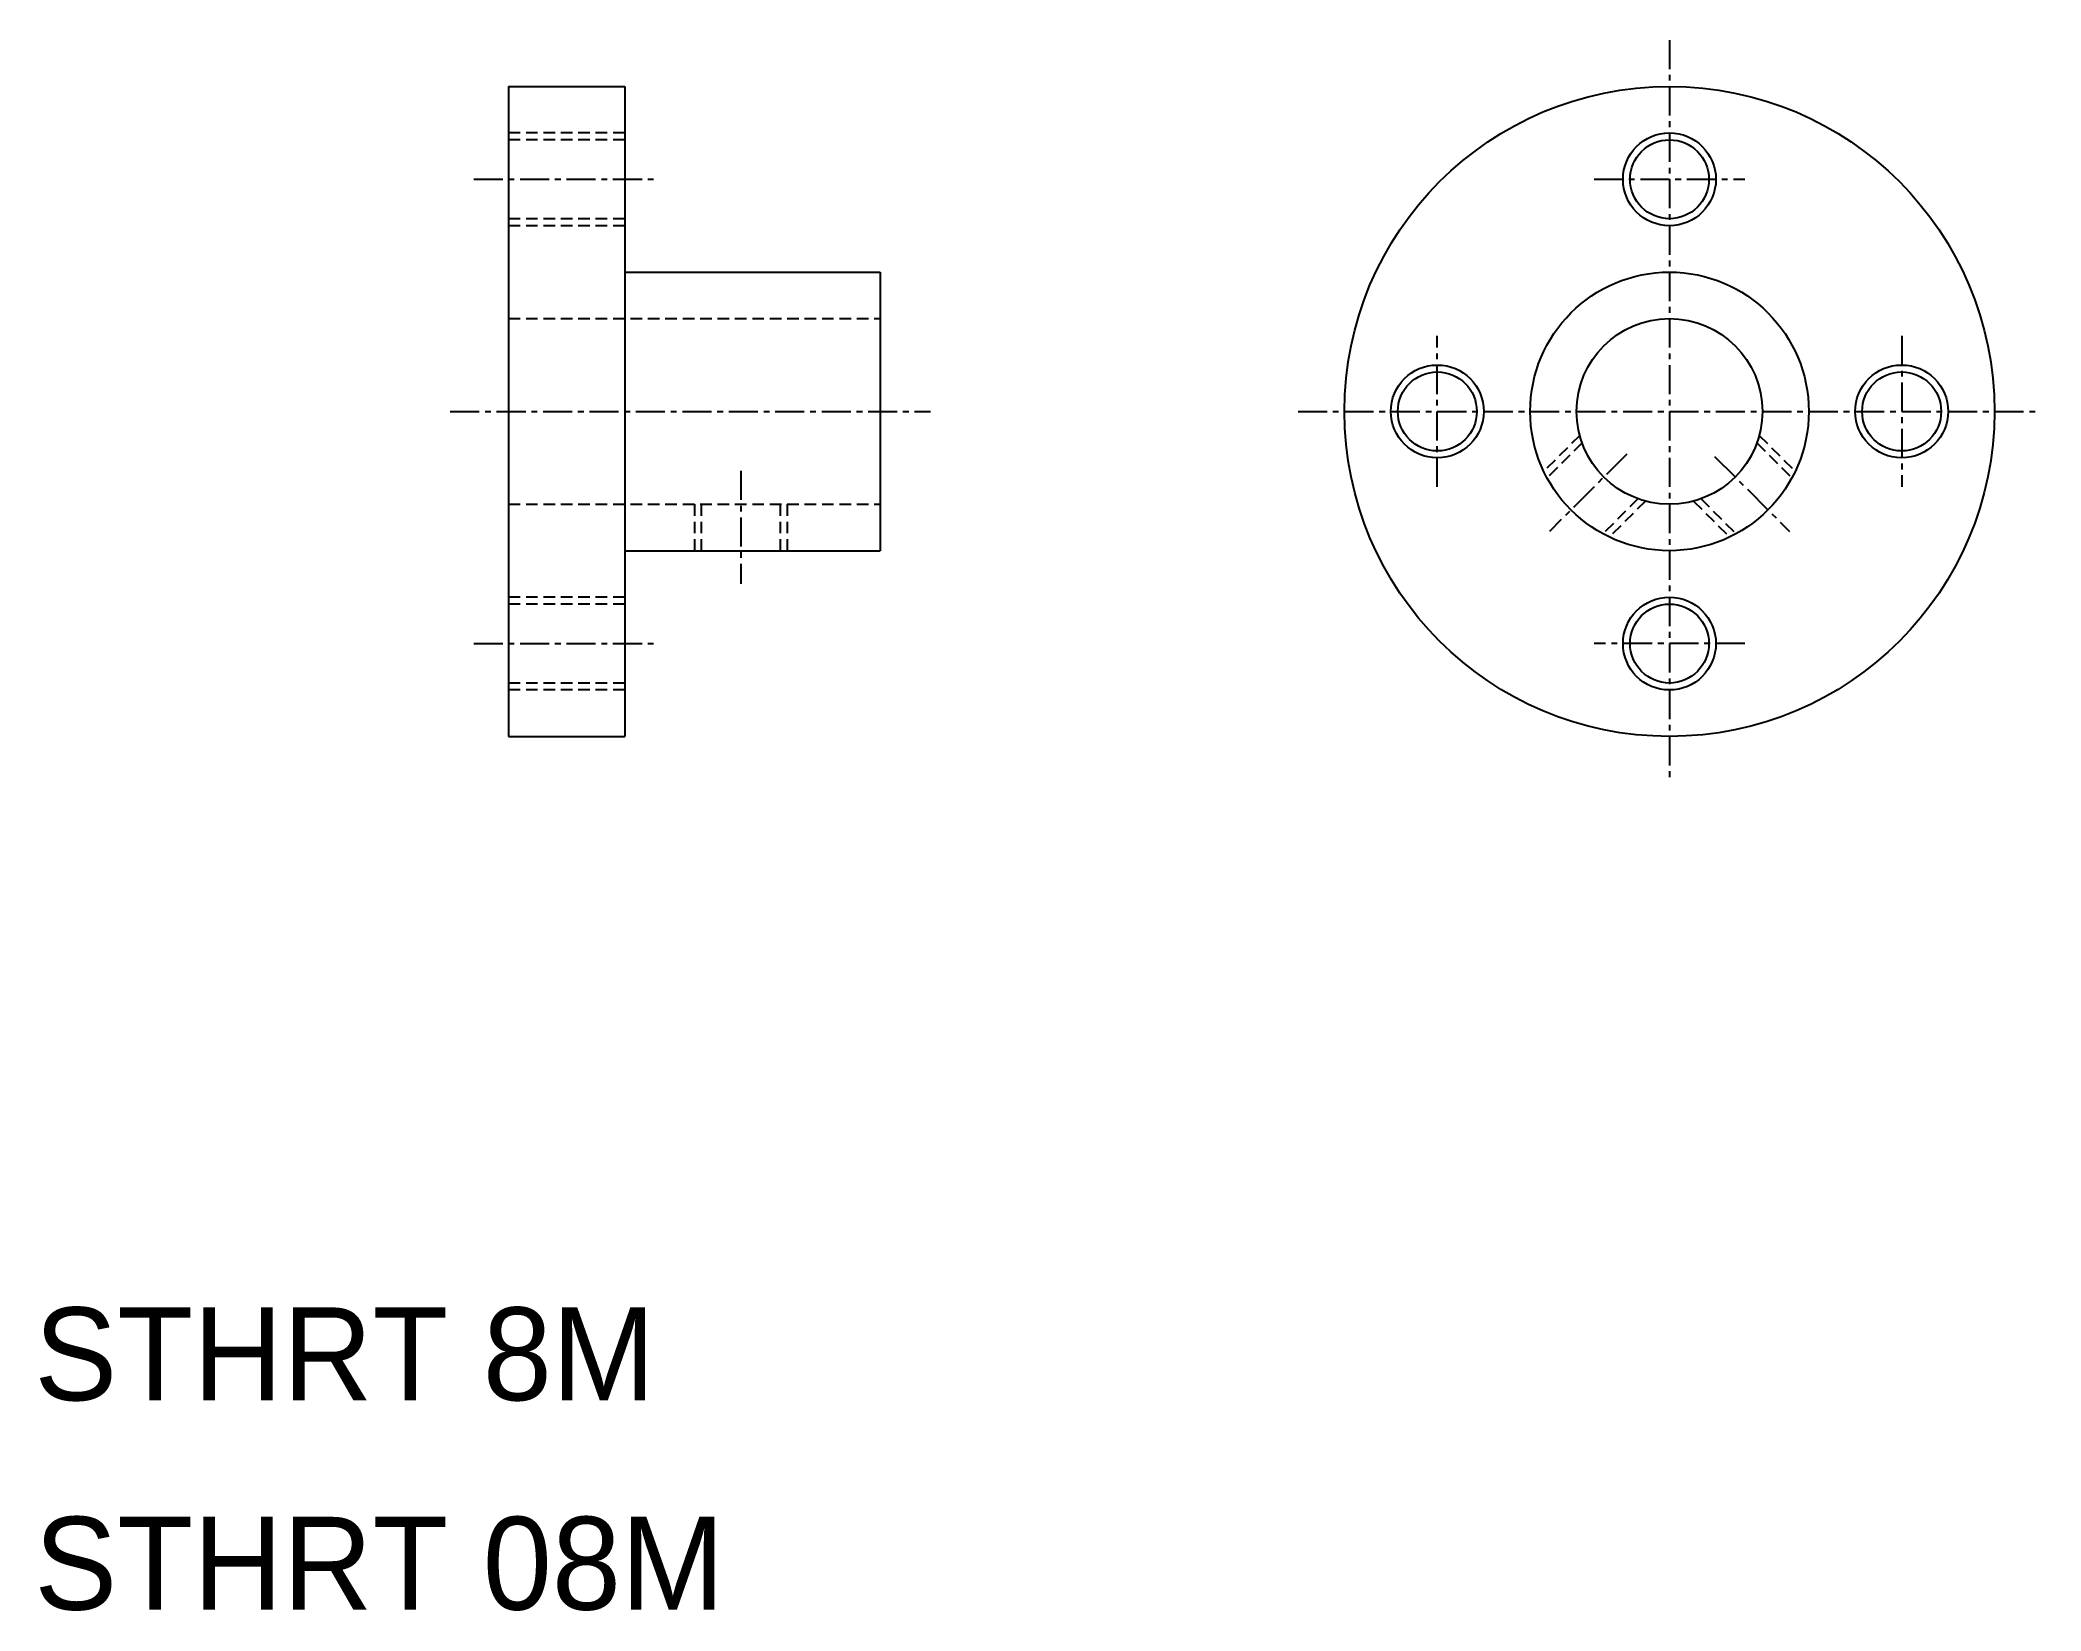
# Model space of a CAD drawing. Extents: x 540.5 to 626.6, y -465.8 to -398.1.
import ezdxf

# ---------------------------------------------------------------- set-up
doc = ezdxf.new("R2010")
doc.units = 0
doc.linetypes.add('CENTER', pattern=[2, 1.25, -0.25, 0.25, -0.25])
doc.linetypes.add('DASHED', pattern=[0.75, 0.5, -0.25])
doc.layers.get('0').update_dxf_attribs({"linetype": 'CONTINUOUS'})
doc.layers.add('CENTER', color=1, linetype='CENTER')

msp = doc.modelspace()

# ---------------------------------------------------------------- linework, layer by layer
at = {"color": 7, "linetype": 'CONTINUOUS'}
for p, q in [((560.644, -400.121), (560.644, -428.121)), ((560.644, -400.121), (565.644, -400.121)), ((565.644, -400.121), (565.644, -428.121)), ((560.644, -407.121), (560.644, -407.121)), ((565.644, -408.121), (576.644, -408.121)), ((576.644, -408.121), (576.644, -420.121)), ((560.644, -414.121), (560.644, -414.121)), ((565.644, -420.121), (576.644, -420.121)), ((560.644, -428.121), (565.644, -428.121))]:
    msp.add_line(p, q, dxfattribs=at)
at = {"color": 3, "linetype": 'DASHED'}
for p, q in [((565.644, -402.121), (560.644, -402.121)), ((565.644, -402.421), (560.644, -402.421)), ((565.644, -405.821), (560.644, -405.821)), ((565.644, -406.121), (560.644, -406.121)), ((560.644, -410.121), (576.644, -410.121)), ((606.781, -415.156), (605.23, -416.707)), ((614.508, -415.156), (616.058, -416.707)), ((606.882, -415.479), (605.373, -416.987)), ((614.407, -415.479), (615.915, -416.987)), ((609.286, -417.883), (607.778, -419.392)), ((612.002, -417.883), (613.511, -419.392)), ((560.644, -418.121), (576.644, -418.121)), ((568.644, -418.121), (568.644, -420.121)), ((568.944, -418.121), (568.944, -420.121)), ((572.344, -418.121), (572.344, -420.121)), ((572.644, -418.121), (572.644, -420.121)), ((609.609, -417.985), (608.058, -419.535)), ((611.68, -417.985), (613.23, -419.535)), ((565.644, -422.121), (560.644, -422.121)), ((565.644, -422.421), (560.644, -422.421)), ((565.644, -425.821), (560.644, -425.821)), ((565.644, -426.121), (560.644, -426.121))]:
    msp.add_line(p, q, dxfattribs=at)
at = {"color": 7, "linetype": 'CONTINUOUS'}
for centre, radius in [((610.644, -414.121), 14), ((610.644, -404.121), 1.7), ((610.644, -414.121), 6), ((610.644, -414.121), 4), ((600.644, -414.121), 1.7), ((620.644, -414.121), 1.7), ((610.644, -424.121), 1.7)]:
    msp.add_circle(centre, radius, dxfattribs=at)
at = {"color": 3, "linetype": 'CONTINUOUS'}
for centre in [(610.644, -404.121), (600.644, -414.121), (620.644, -414.121), (610.644, -424.121)]:
    msp.add_circle(centre, 2, dxfattribs=at)
at = {"layer": 'CENTER', "color": 1, "linetype": 'CENTER'}
for p, q in [((610.644, -398.121), (610.644, -430.121)), ((559.14, -404.121), (567.074, -404.121)), ((607.394, -404.121), (613.894, -404.121)), ((600.644, -417.371), (600.644, -410.871)), ((620.644, -410.871), (620.644, -417.371)), ((558.13, -414.121), (578.81, -414.121)), ((594.644, -414.121), (626.644, -414.121)), ((608.81, -415.955), (605.474, -419.291)), ((612.583, -416.06), (615.815, -419.291)), ((570.644, -416.684), (570.644, -421.55)), ((559.14, -424.121), (567.074, -424.121)), ((613.894, -424.121), (607.394, -424.121))]:
    msp.add_line(p, q, dxfattribs=at)

# ---------------------------------------------------------------- texts
at = {"color": 7, "linetype": 'CONTINUOUS'}
for s, p in [('STHRT 8M', (540.219, -456.719)), ('STHRT 08M', (540.219, -465.74))]:
    msp.add_text(s, height=4, dxfattribs=at).set_placement(p)

doc.saveas('drawing.dxf')
